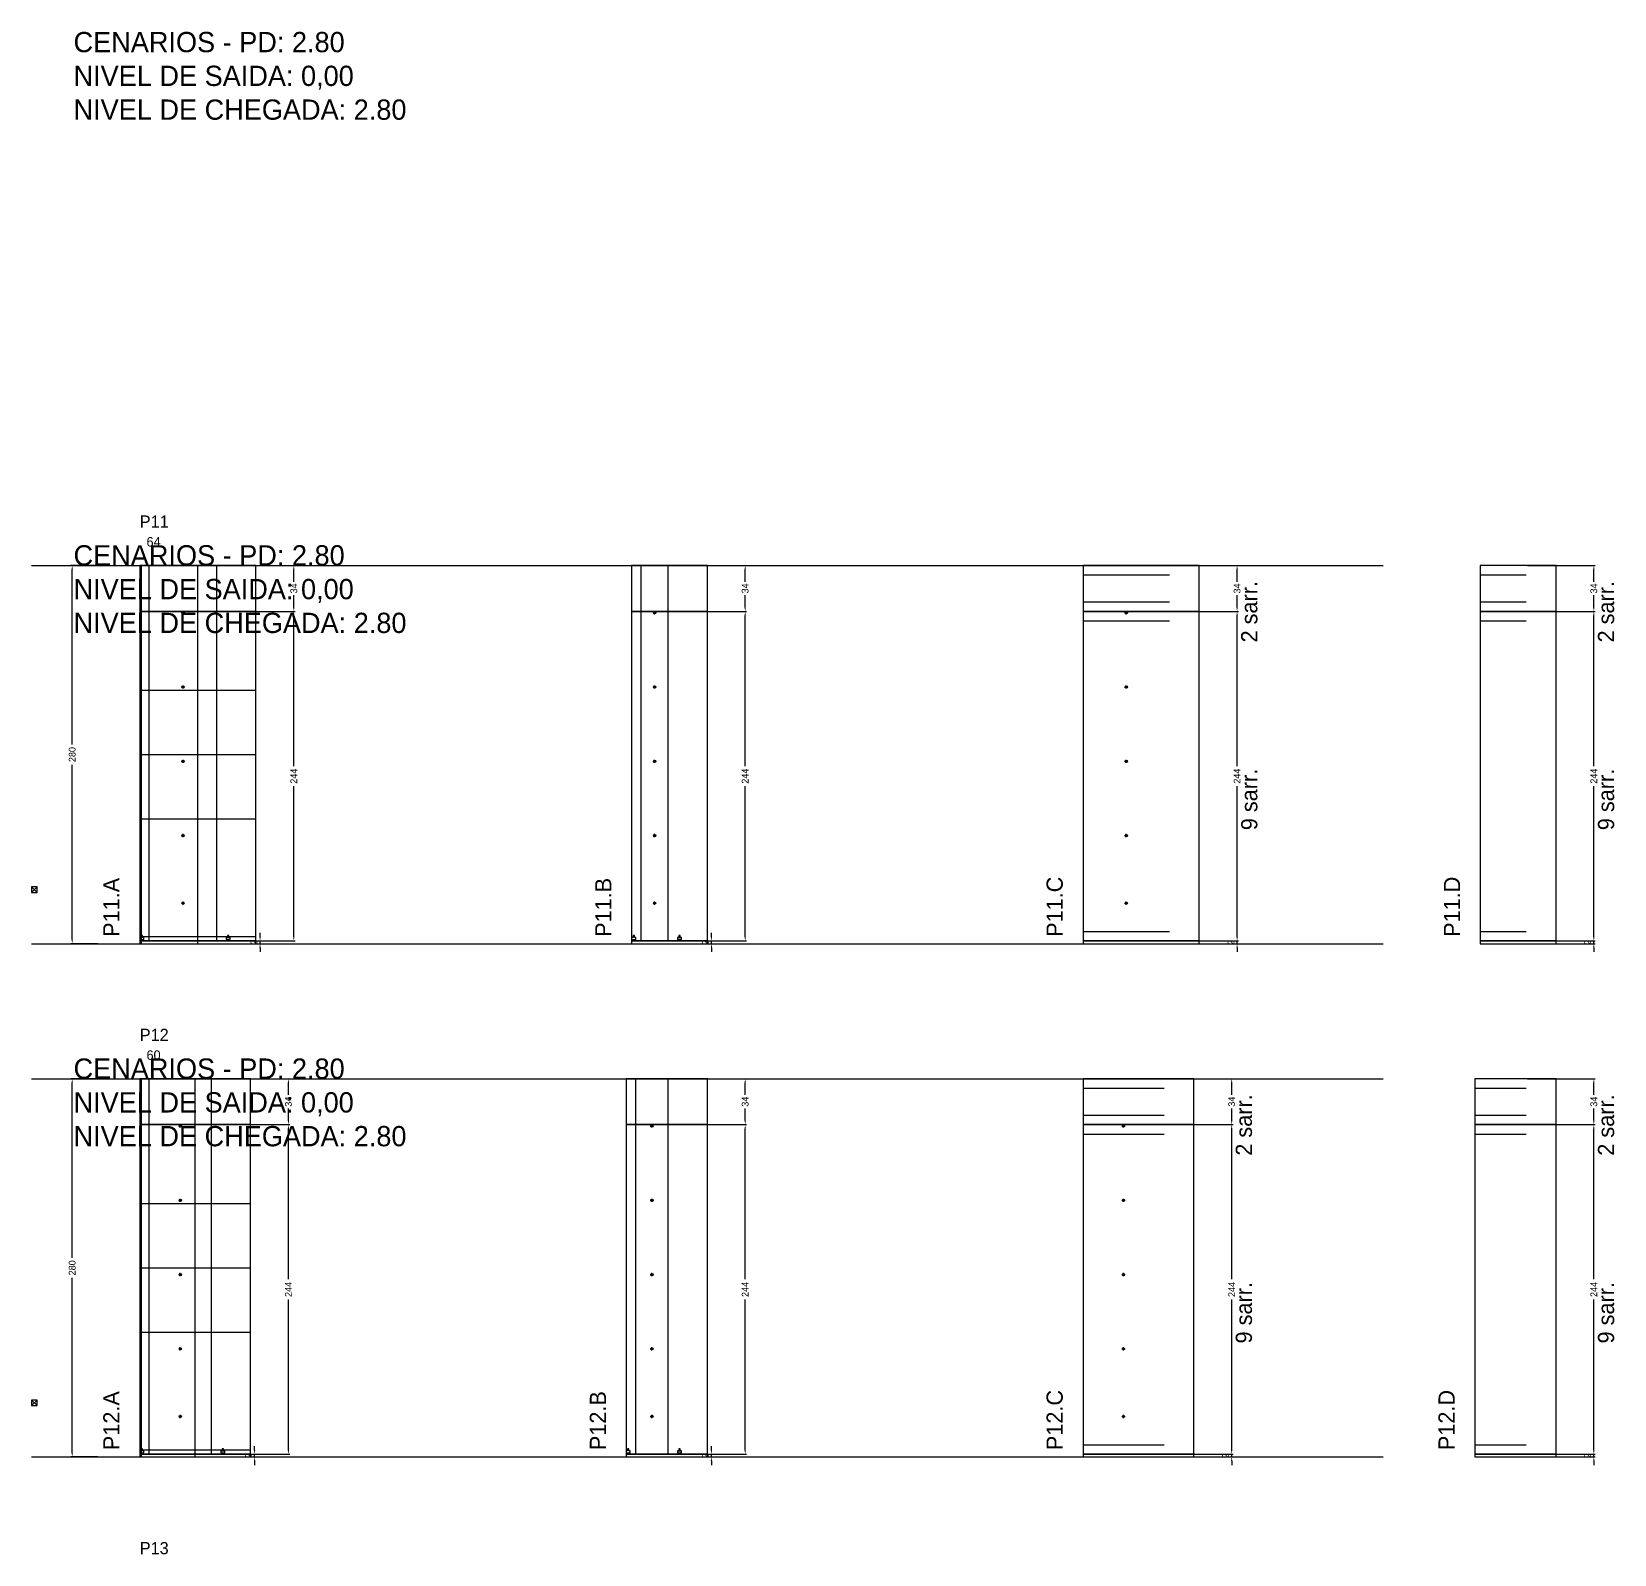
# Model space of a CAD drawing. Header units: centimetres. Extents: x -12000 to 4093, y -4566 to 1796.
# Drawn here: x -7000 to -5829, y -832 to 295 of the extents above; entities that cross this region are included whole.
import ezdxf

# ---------------------------------------------------------------- set-up
doc = ezdxf.new("R2010")
doc.units = ezdxf.units.CM
doc.linetypes.add('DASHED', pattern=[2, -2])
for name, color, linetype in [('CHAPA', 140, 'Continuous'), ('COTA', 241, 'Continuous'), ('COTAS FURACAO', 16, 'Continuous'), ('Madeira', 30, 'Continuous'), ('MEIO_PONT', 160, 'Continuous'), ('NOMENCLATURA', 7, 'Continuous'), ('Nível', 160, 'Continuous'), ('Painéis', 200, 'Continuous'), ('Perfil Metálico', 150, 'Continuous'), ('SARR_2.2x7', 40, 'Continuous'), ('SARRAFO DE PRESSAO', 200, 'Continuous'), ('texto', 7, 'Continuous'), ('TEXTO_GERAL', 7, 'Continuous')]:
    doc.layers.add(name, color=color, linetype=linetype)
doc.dimstyles.new('PAINEL-NOVA', dxfattribs={"dimtxt": 5, "dimasz": 3, "dimexe": 1, "dimexo": 1, "dimgap": 1, "dimtad": 1, "dimcen": 2.5, "dimazin": 3, "dimtfac": 1, "dimtmove": 0, "dimatfit": 3})

# ---------------------------------------------------------------- blocks, each defined once
blk = doc.blocks.new('_CLOSEDFILLED')
at = {"color": 0, "linetype": 'BYBLOCK'}
blk.add_solid([(-1, 0.16), (0, 0), (-1, -0.16)], dxfattribs=at)
blk = doc.blocks.new('*D1')
for p, q in [((-6951, -100), (-6971, -100)), ((-6970, -232.5), (-6970, -103)), ((-6970, -377), (-6970, -247.5)), ((-6951, -380), (-6971, -380))]:
    blk.add_line(p, q)
at = {"layer": 'Defpoints'}
for p in [(-6950, -100), (-6970, -380), (-6950, -380)]:
    blk.add_point(p, dxfattribs=at)
at = {"layer": 'COTA', "xscale": 3, "yscale": 3}
for p, rotation in [((-6970, -100), 90), ((-6970, -380), 270)]:
    blk.add_blockref('_CLOSEDFILLED', p, dxfattribs=dict(at, rotation=rotation))
at = {"layer": 'COTA', "insert": (-6970, -240), "char_height": 5, "attachment_point": 5, "rotation": 90}
blk.add_mtext('280', dxfattribs=at)
blk = doc.blocks.new('MULDURA')
at = {"layer": 'Paineis'}
for p, q in [((0, 0), (4, 4)), ((4, 0), (0, 4))]:
    blk.add_line(p, q, dxfattribs=at)
blk.add_lwpolyline([(0, 0), (4, 0), (4, 4), (0, 4)], close=True, dxfattribs=at)
blk = doc.blocks.new('*D3')
for p, q in [((-6855, -134), (-6805, -134)), ((-6806, -248.5), (-6806, -137)), ((-6806, -375), (-6806, -263.5)), ((-6855, -378), (-6805, -378))]:
    blk.add_line(p, q)
at = {"layer": 'Defpoints'}
for p in [(-6856, -134), (-6856, -378), (-6806, -378)]:
    blk.add_point(p, dxfattribs=at)
at = {"layer": 'COTA', "xscale": 3, "yscale": 3}
for p, rotation in [((-6806, -134), 90), ((-6806, -378), 270)]:
    blk.add_blockref('_CLOSEDFILLED', p, dxfattribs=dict(at, rotation=rotation))
at = {"layer": 'COTA', "insert": (-6806, -256), "char_height": 5, "attachment_point": 5, "rotation": 90}
blk.add_mtext('244', dxfattribs=at)
blk = doc.blocks.new('*D4')
for p, q in [((-6855, -100), (-6805, -100)), ((-6806, -112), (-6806, -103)), ((-6806, -131), (-6806, -122)), ((-6855, -134), (-6805, -134))]:
    blk.add_line(p, q)
at = {"layer": 'Defpoints'}
for p in [(-6856, -100), (-6856, -134), (-6806, -134)]:
    blk.add_point(p, dxfattribs=at)
at = {"layer": 'COTA', "xscale": 3, "yscale": 3}
for p, rotation in [((-6806, -100), 90), ((-6806, -134), 270)]:
    blk.add_blockref('_CLOSEDFILLED', p, dxfattribs=dict(at, rotation=rotation))
at = {"layer": 'COTA', "insert": (-6806, -117), "char_height": 5, "attachment_point": 5, "rotation": 90}
blk.add_mtext('34', dxfattribs=at)
blk = doc.blocks.new('SLIPTEE')
at = {"layer": 'Paineis'}
blk.add_lwpolyline([(0, 0), (3, 0), (3, 1.5), (2, 1.5), (2, 3), (1, 3), (1, 1.5), (0, 1.5)], close=True, dxfattribs=at)
blk = doc.blocks.new('SLIPTDD')
at = {"layer": 'Paineis'}
blk.add_line((0, 1.5), (3, 1.5), dxfattribs=at)
blk.add_lwpolyline([(0, 0), (3, 0), (3, 1.5), (2, 1.5), (2, 3), (1, 3), (1, 1.5), (0, 1.5)], close=True, dxfattribs=at)
blk = doc.blocks.new('furacao')
at = {"layer": 'COTAS FURACAO'}
for p, q in [((-1.2, 0), (1.2, 0)), ((0, -1.2), (0, 1.2))]:
    blk.add_line(p, q, dxfattribs=at)
blk.add_circle((0, 0), 0.8, dxfattribs=at)
blk = doc.blocks.new('*D6')
for p, q in [((-6521, -134), (-6471, -134)), ((-6472, -248.5), (-6472, -137)), ((-6472, -375), (-6472, -263.5)), ((-6521, -378), (-6471, -378))]:
    blk.add_line(p, q)
at = {"layer": 'Defpoints'}
for p in [(-6522, -134), (-6522, -378), (-6472, -378)]:
    blk.add_point(p, dxfattribs=at)
at = {"layer": 'COTA', "xscale": 3, "yscale": 3}
for p, rotation in [((-6472, -134), 90), ((-6472, -378), 270)]:
    blk.add_blockref('_CLOSEDFILLED', p, dxfattribs=dict(at, rotation=rotation))
at = {"layer": 'COTA', "insert": (-6472, -256), "char_height": 5, "attachment_point": 5, "rotation": 90}
blk.add_mtext('244', dxfattribs=at)
blk = doc.blocks.new('*D7')
for p, q in [((-6521, -100), (-6471, -100)), ((-6472, -112), (-6472, -103)), ((-6472, -131), (-6472, -122)), ((-6521, -134), (-6471, -134))]:
    blk.add_line(p, q)
at = {"layer": 'Defpoints'}
for p in [(-6522, -100), (-6522, -134), (-6472, -134)]:
    blk.add_point(p, dxfattribs=at)
at = {"layer": 'COTA', "xscale": 3, "yscale": 3}
for p, rotation in [((-6472, -100), 90), ((-6472, -134), 270)]:
    blk.add_blockref('_CLOSEDFILLED', p, dxfattribs=dict(at, rotation=rotation))
at = {"layer": 'COTA', "insert": (-6472, -117), "char_height": 5, "attachment_point": 5, "rotation": 90}
blk.add_mtext('34', dxfattribs=at)
blk = doc.blocks.new('*D9')
for p, q in [((-6157, -134), (-6107, -134)), ((-6108, -248.5), (-6108, -137)), ((-6108, -375), (-6108, -263.5)), ((-6157, -378), (-6107, -378))]:
    blk.add_line(p, q)
at = {"layer": 'Defpoints'}
for p in [(-6158, -134), (-6158, -378), (-6108, -378)]:
    blk.add_point(p, dxfattribs=at)
at = {"layer": 'COTA', "xscale": 3, "yscale": 3}
for p, rotation in [((-6108, -134), 90), ((-6108, -378), 270)]:
    blk.add_blockref('_CLOSEDFILLED', p, dxfattribs=dict(at, rotation=rotation))
at = {"layer": 'COTA', "insert": (-6108, -256), "char_height": 5, "attachment_point": 5, "rotation": 90}
blk.add_mtext('244', dxfattribs=at)
blk = doc.blocks.new('*D10')
for p, q in [((-6157, -100), (-6107, -100)), ((-6108, -112), (-6108, -103)), ((-6108, -131), (-6108, -122)), ((-6157, -134), (-6107, -134))]:
    blk.add_line(p, q)
at = {"layer": 'Defpoints'}
for p in [(-6158, -100), (-6158, -134), (-6108, -134)]:
    blk.add_point(p, dxfattribs=at)
at = {"layer": 'COTA', "xscale": 3, "yscale": 3}
for p, rotation in [((-6108, -100), 90), ((-6108, -134), 270)]:
    blk.add_blockref('_CLOSEDFILLED', p, dxfattribs=dict(at, rotation=rotation))
at = {"layer": 'COTA', "insert": (-6108, -117), "char_height": 5, "attachment_point": 5, "rotation": 90}
blk.add_mtext('34', dxfattribs=at)
blk = doc.blocks.new('*D12')
for p, q in [((-5893, -134), (-5843, -134)), ((-5844, -248.5), (-5844, -137)), ((-5844, -375), (-5844, -263.5)), ((-5893, -378), (-5843, -378))]:
    blk.add_line(p, q)
at = {"layer": 'Defpoints'}
for p in [(-5894, -134), (-5894, -378), (-5844, -378)]:
    blk.add_point(p, dxfattribs=at)
at = {"layer": 'COTA', "xscale": 3, "yscale": 3}
for p, rotation in [((-5844, -134), 90), ((-5844, -378), 270)]:
    blk.add_blockref('_CLOSEDFILLED', p, dxfattribs=dict(at, rotation=rotation))
at = {"layer": 'COTA', "insert": (-5844, -256), "char_height": 5, "attachment_point": 5, "rotation": 90}
blk.add_mtext('244', dxfattribs=at)
blk = doc.blocks.new('*D13')
for p, q in [((-5893, -100), (-5843, -100)), ((-5844, -112), (-5844, -103)), ((-5844, -131), (-5844, -122)), ((-5893, -134), (-5843, -134))]:
    blk.add_line(p, q)
at = {"layer": 'Defpoints'}
for p in [(-5894, -100), (-5894, -134), (-5844, -134)]:
    blk.add_point(p, dxfattribs=at)
at = {"layer": 'COTA', "xscale": 3, "yscale": 3}
for p, rotation in [((-5844, -100), 90), ((-5844, -134), 270)]:
    blk.add_blockref('_CLOSEDFILLED', p, dxfattribs=dict(at, rotation=rotation))
at = {"layer": 'COTA', "insert": (-5844, -117), "char_height": 5, "attachment_point": 5, "rotation": 90}
blk.add_mtext('34', dxfattribs=at)
blk = doc.blocks.new('*D27')
for p, q in [((-6951, -480), (-6971, -480)), ((-6970, -612.5), (-6970, -483)), ((-6970, -757), (-6970, -627.5)), ((-6951, -760), (-6971, -760))]:
    blk.add_line(p, q)
at = {"layer": 'Defpoints'}
for p in [(-6950, -480), (-6970, -760), (-6950, -760)]:
    blk.add_point(p, dxfattribs=at)
at = {"layer": 'COTA', "xscale": 3, "yscale": 3}
for p, rotation in [((-6970, -480), 90), ((-6970, -760), 270)]:
    blk.add_blockref('_CLOSEDFILLED', p, dxfattribs=dict(at, rotation=rotation))
at = {"layer": 'COTA', "insert": (-6970, -620), "char_height": 5, "attachment_point": 5, "rotation": 90}
blk.add_mtext('280', dxfattribs=at)
blk = doc.blocks.new('*D29')
for p, q in [((-6859, -514), (-6809, -514)), ((-6810, -628.5), (-6810, -517)), ((-6810, -755), (-6810, -643.5)), ((-6859, -758), (-6809, -758))]:
    blk.add_line(p, q)
at = {"layer": 'Defpoints'}
for p in [(-6860, -514), (-6860, -758), (-6810, -758)]:
    blk.add_point(p, dxfattribs=at)
at = {"layer": 'COTA', "xscale": 3, "yscale": 3}
for p, rotation in [((-6810, -514), 90), ((-6810, -758), 270)]:
    blk.add_blockref('_CLOSEDFILLED', p, dxfattribs=dict(at, rotation=rotation))
at = {"layer": 'COTA', "insert": (-6810, -636), "char_height": 5, "attachment_point": 5, "rotation": 90}
blk.add_mtext('244', dxfattribs=at)
blk = doc.blocks.new('*D30')
for p, q in [((-6859, -480), (-6809, -480)), ((-6810, -492), (-6810, -483)), ((-6810, -511), (-6810, -502)), ((-6859, -514), (-6809, -514))]:
    blk.add_line(p, q)
at = {"layer": 'Defpoints'}
for p in [(-6860, -480), (-6860, -514), (-6810, -514)]:
    blk.add_point(p, dxfattribs=at)
at = {"layer": 'COTA', "xscale": 3, "yscale": 3}
for p, rotation in [((-6810, -480), 90), ((-6810, -514), 270)]:
    blk.add_blockref('_CLOSEDFILLED', p, dxfattribs=dict(at, rotation=rotation))
at = {"layer": 'COTA', "insert": (-6810, -497), "char_height": 5, "attachment_point": 5, "rotation": 90}
blk.add_mtext('34', dxfattribs=at)
blk = doc.blocks.new('*D32')
for p, q in [((-6521, -514), (-6471, -514)), ((-6472, -628.5), (-6472, -517)), ((-6472, -755), (-6472, -643.5)), ((-6521, -758), (-6471, -758))]:
    blk.add_line(p, q)
at = {"layer": 'Defpoints'}
for p in [(-6522, -514), (-6522, -758), (-6472, -758)]:
    blk.add_point(p, dxfattribs=at)
at = {"layer": 'COTA', "xscale": 3, "yscale": 3}
for p, rotation in [((-6472, -514), 90), ((-6472, -758), 270)]:
    blk.add_blockref('_CLOSEDFILLED', p, dxfattribs=dict(at, rotation=rotation))
at = {"layer": 'COTA', "insert": (-6472, -636), "char_height": 5, "attachment_point": 5, "rotation": 90}
blk.add_mtext('244', dxfattribs=at)
blk = doc.blocks.new('*D33')
for p, q in [((-6521, -480), (-6471, -480)), ((-6472, -492), (-6472, -483)), ((-6472, -511), (-6472, -502)), ((-6521, -514), (-6471, -514))]:
    blk.add_line(p, q)
at = {"layer": 'Defpoints'}
for p in [(-6522, -480), (-6522, -514), (-6472, -514)]:
    blk.add_point(p, dxfattribs=at)
at = {"layer": 'COTA', "xscale": 3, "yscale": 3}
for p, rotation in [((-6472, -480), 90), ((-6472, -514), 270)]:
    blk.add_blockref('_CLOSEDFILLED', p, dxfattribs=dict(at, rotation=rotation))
at = {"layer": 'COTA', "insert": (-6472, -497), "char_height": 5, "attachment_point": 5, "rotation": 90}
blk.add_mtext('34', dxfattribs=at)
blk = doc.blocks.new('*D35')
for p, q in [((-6161, -514), (-6111, -514)), ((-6112, -628.5), (-6112, -517)), ((-6112, -755), (-6112, -643.5)), ((-6161, -758), (-6111, -758))]:
    blk.add_line(p, q)
at = {"layer": 'Defpoints'}
for p in [(-6162, -514), (-6162, -758), (-6112, -758)]:
    blk.add_point(p, dxfattribs=at)
at = {"layer": 'COTA', "xscale": 3, "yscale": 3}
for p, rotation in [((-6112, -514), 90), ((-6112, -758), 270)]:
    blk.add_blockref('_CLOSEDFILLED', p, dxfattribs=dict(at, rotation=rotation))
at = {"layer": 'COTA', "insert": (-6112, -636), "char_height": 5, "attachment_point": 5, "rotation": 90}
blk.add_mtext('244', dxfattribs=at)
blk = doc.blocks.new('*D36')
for p, q in [((-6161, -480), (-6111, -480)), ((-6112, -492), (-6112, -483)), ((-6112, -511), (-6112, -502)), ((-6161, -514), (-6111, -514))]:
    blk.add_line(p, q)
at = {"layer": 'Defpoints'}
for p in [(-6162, -480), (-6162, -514), (-6112, -514)]:
    blk.add_point(p, dxfattribs=at)
at = {"layer": 'COTA', "xscale": 3, "yscale": 3}
for p, rotation in [((-6112, -480), 90), ((-6112, -514), 270)]:
    blk.add_blockref('_CLOSEDFILLED', p, dxfattribs=dict(at, rotation=rotation))
at = {"layer": 'COTA', "insert": (-6112, -497), "char_height": 5, "attachment_point": 5, "rotation": 90}
blk.add_mtext('34', dxfattribs=at)
blk = doc.blocks.new('*D38')
for p, q in [((-5893, -514), (-5843, -514)), ((-5844, -628.5), (-5844, -517)), ((-5844, -755), (-5844, -643.5)), ((-5893, -758), (-5843, -758))]:
    blk.add_line(p, q)
at = {"layer": 'Defpoints'}
for p in [(-5894, -514), (-5894, -758), (-5844, -758)]:
    blk.add_point(p, dxfattribs=at)
at = {"layer": 'COTA', "xscale": 3, "yscale": 3}
for p, rotation in [((-5844, -514), 90), ((-5844, -758), 270)]:
    blk.add_blockref('_CLOSEDFILLED', p, dxfattribs=dict(at, rotation=rotation))
at = {"layer": 'COTA', "insert": (-5844, -636), "char_height": 5, "attachment_point": 5, "rotation": 90}
blk.add_mtext('244', dxfattribs=at)
blk = doc.blocks.new('*D39')
for p, q in [((-5893, -480), (-5843, -480)), ((-5844, -492), (-5844, -483)), ((-5844, -511), (-5844, -502)), ((-5893, -514), (-5843, -514))]:
    blk.add_line(p, q)
at = {"layer": 'Defpoints'}
for p in [(-5894, -480), (-5894, -514), (-5844, -514)]:
    blk.add_point(p, dxfattribs=at)
at = {"layer": 'COTA', "xscale": 3, "yscale": 3}
for p, rotation in [((-5844, -480), 90), ((-5844, -514), 270)]:
    blk.add_blockref('_CLOSEDFILLED', p, dxfattribs=dict(at, rotation=rotation))
at = {"layer": 'COTA', "insert": (-5844, -497), "char_height": 5, "attachment_point": 5, "rotation": 90}
blk.add_mtext('34', dxfattribs=at)

msp = doc.modelspace()

# ---------------------------------------------------------------- linework, layer by layer
at = {"layer": 'CHAPA'}
for points in [[(-6920, -380), (-6918.8, -380), (-6918.8, -100), (-6920, -100)], [(-6920, -760), (-6918.8, -760), (-6918.8, -480), (-6920, -480)]]:
    msp.add_lwpolyline(points, close=True, dxfattribs=at)
at = {"layer": 'Madeira'}
for points in [[(-6920, -192.4), (-6834, -192.4)], [(-6920, -287.6), (-6834, -287.6)], [(-6920, -572.4), (-6838, -572.4)], [(-6920, -667.6), (-6838, -667.6)]]:
    msp.add_lwpolyline(points, dxfattribs=at)
at = {"layer": 'MEIO_PONT'}
for points in [[(-6920, -240), (-6834, -240)], [(-6920, -620), (-6838, -620)]]:
    msp.add_lwpolyline(points, dxfattribs=at)
at = {"layer": 'Nível', "linetype": 'DASHED'}
for points in [[(-7000, -100), (-6000, -100)], [(-7000, -380), (-6000, -380)], [(-7000, -480), (-6000, -480)], [(-7000, -760), (-6000, -760)]]:
    msp.add_lwpolyline(points, dxfattribs=at)
at = {"layer": 'Painéis'}
for points in [[(-6920, -134), (-6834, -134), (-6834, -100), (-6920, -100)], [(-6920, -380), (-6834, -380), (-6834, -100), (-6920, -100)], [(-6556, -134), (-6500, -134), (-6500, -100), (-6556, -100)], [(-6222, -134), (-6136, -134), (-6136, -100), (-6222, -100)], [(-5928, -134), (-5872, -134), (-5872, -100), (-5928, -100)], [(-6920, -378), (-6834, -378), (-6834, -134), (-6920, -134)], [(-6556, -378), (-6500, -378), (-6500, -134), (-6556, -134)], [(-6222, -378), (-6136, -378), (-6136, -134), (-6222, -134)], [(-5928, -378), (-5872, -378), (-5872, -134), (-5928, -134)], [(-6920, -380), (-6834, -380), (-6834, -378), (-6920, -378)], [(-6556, -380), (-6500, -380), (-6500, -378), (-6556, -378)], [(-6222, -380), (-6136, -380), (-6136, -378), (-6222, -378)], [(-5928, -380), (-5872, -380), (-5872, -378), (-5928, -378)], [(-6920, -514), (-6838, -514), (-6838, -480), (-6920, -480)], [(-6920, -760), (-6838, -760), (-6838, -480), (-6920, -480)], [(-6560, -514), (-6500, -514), (-6500, -480), (-6560, -480)], [(-6222, -514), (-6140, -514), (-6140, -480), (-6222, -480)], [(-5932, -514), (-5872, -514), (-5872, -480), (-5932, -480)], [(-6920, -758), (-6838, -758), (-6838, -514), (-6920, -514)], [(-6560, -758), (-6500, -758), (-6500, -514), (-6560, -514)], [(-6222, -758), (-6140, -758), (-6140, -514), (-6222, -514)], [(-5932, -758), (-5872, -758), (-5872, -514), (-5932, -514)], [(-6920, -760), (-6838, -760), (-6838, -758), (-6920, -758)], [(-6560, -760), (-6500, -760), (-6500, -758), (-6560, -758)], [(-6222, -760), (-6140, -760), (-6140, -758), (-6222, -758)], [(-5932, -760), (-5872, -760), (-5872, -758), (-5932, -758)]]:
    msp.add_lwpolyline(points, close=True, dxfattribs=at)
at = {"layer": 'Perfil Metálico'}
for p, q in [((-6877, -380), (-6877, -100)), ((-6879, -760), (-6879, -480))]:
    msp.add_line(p, q, dxfattribs=at)
at = {"layer": 'SARR_2.2x7'}
for points in [[(-6913, -134), (-6913, -100)], [(-6863, -134), (-6863, -100)], [(-6549, -134), (-6549, -100)], [(-6529, -134), (-6529, -100)], [(-6222, -107), (-6158, -107)], [(-5928, -107), (-5894, -107)], [(-6222, -127), (-6158, -127)], [(-5928, -127), (-5894, -127)], [(-6222, -141), (-6158, -141)], [(-5928, -141), (-5894, -141)], [(-6222, -371), (-6158, -371)], [(-5928, -371), (-5894, -371)], [(-6913, -514), (-6913, -480)], [(-6867, -514), (-6867, -480)], [(-6553, -514), (-6553, -480)], [(-6529, -514), (-6529, -480)], [(-6222, -487), (-6162, -487)], [(-5932, -487), (-5894, -487)], [(-6222, -507), (-6162, -507)], [(-5932, -507), (-5894, -507)], [(-6222, -521), (-6162, -521)], [(-5932, -521), (-5894, -521)], [(-6222, -751), (-6162, -751)], [(-5932, -751), (-5894, -751)]]:
    msp.add_lwpolyline(points, dxfattribs=at)
at = {"layer": 'SARR_2.2x7', "linetype": 'DASHED'}
for points in [[(-6913, -378), (-6913, -134)], [(-6863, -378), (-6863, -134)], [(-6549, -378), (-6549, -134)], [(-6529, -378), (-6529, -134)], [(-6913, -758), (-6913, -514)], [(-6867, -758), (-6867, -514)], [(-6553, -758), (-6553, -514)], [(-6529, -758), (-6529, -514)]]:
    msp.add_lwpolyline(points, dxfattribs=at)
at = {"layer": 'SARRAFO DE PRESSAO'}
for points in [[(-6920, -380), (-6834, -380), (-6834, -375), (-6920, -375)], [(-6920, -760), (-6838, -760), (-6838, -755), (-6920, -755)]]:
    msp.add_lwpolyline(points, close=True, dxfattribs=at)

# ---------------------------------------------------------------- block references
at = {"layer": 'COTA'}
for name, p in [('furacao', (-6888, -135)), ('furacao', (-6539, -135)), ('furacao', (-6190, -135)), ('furacao', (-6888, -190)), ('furacao', (-6539, -190)), ('furacao', (-6190, -190)), ('furacao', (-6888, -245)), ('furacao', (-6539, -245)), ('furacao', (-6190, -245)), ('furacao', (-6888, -300)), ('furacao', (-6539, -300)), ('furacao', (-6190, -300)), ('MULDURA', (-7000, -342)), ('furacao', (-6888, -350)), ('furacao', (-6539, -350)), ('furacao', (-6190, -350)), ('SLIPTEE', (-6920, -377)), ('SLIPTDD', (-6856, -377)), ('SLIPTEE', (-6556, -377)), ('SLIPTDD', (-6522, -377)), ('furacao', (-6890, -515)), ('furacao', (-6541, -515)), ('furacao', (-6192, -515)), ('furacao', (-6890, -570)), ('furacao', (-6541, -570)), ('furacao', (-6192, -570)), ('furacao', (-6890, -625)), ('furacao', (-6541, -625)), ('furacao', (-6192, -625)), ('furacao', (-6890, -680)), ('furacao', (-6541, -680)), ('furacao', (-6192, -680)), ('MULDURA', (-7000, -722)), ('furacao', (-6890, -730)), ('furacao', (-6541, -730)), ('furacao', (-6192, -730)), ('SLIPTEE', (-6920, -757)), ('SLIPTDD', (-6860, -757)), ('SLIPTEE', (-6560, -757)), ('SLIPTDD', (-6522, -757))]:
    msp.add_blockref(name, p, dxfattribs=at)

# ---------------------------------------------------------------- texts
at = {"layer": 'NOMENCLATURA'}
for s, p in [('CENARIOS - PD: 2.80', (-6969, 280)), ('NIVEL DE SAIDA: 0,00', (-6969, 255)), ('NIVEL DE CHEGADA: 2.80', (-6969, 230)), ('CENARIOS - PD: 2.80', (-6969, -100)), ('NIVEL DE SAIDA: 0,00', (-6969, -125)), ('NIVEL DE CHEGADA: 2.80', (-6969, -150)), ('CENARIOS - PD: 2.80', (-6969, -480)), ('NIVEL DE SAIDA: 0,00', (-6969, -505)), ('NIVEL DE CHEGADA: 2.80', (-6969, -530))]:
    msp.add_text(s, height=15, dxfattribs=at).set_placement(p)
for s, p in [('2 sarr.', (-6093, -157)), ('2 sarr.', (-5829, -157)), ('9 sarr.', (-6093, -296)), ('9 sarr.', (-5829, -296)), ('P11.A', (-6935, -375)), ('P11.B', (-6571, -375)), ('P11.C', (-6237, -375)), ('P11.D', (-5943, -375)), ('2 sarr.', (-6097, -537)), ('2 sarr.', (-5829, -537)), ('9 sarr.', (-6097, -676)), ('9 sarr.', (-5829, -676)), ('P12.A', (-6935, -755)), ('P12.B', (-6575, -755)), ('P12.C', (-6237, -755)), ('P12.D', (-5947, -755))]:
    msp.add_text(s, height=12, rotation=90, dxfattribs=at).set_placement(p)
at = {"layer": 'texto'}
for s, p in [('64', (-6915, -86)), ('60', (-6915, -466))]:
    msp.add_text(s, height=7, dxfattribs=at).set_placement(p)
at = {"layer": 'TEXTO_GERAL'}
for s, p in [('P11', (-6920, -72)), ('P12', (-6920, -452)), ('P13', (-6920, -832))]:
    msp.add_text(s, height=9, dxfattribs=at).set_placement(p)

# ---------------------------------------------------------------- dimensions: what is measured, and where the dimension line sits
at = {"layer": 'COTA'}
for base, p1, p2, picture, middle in [((-6970, -380), (-6950, -380), (-6950, -100), '*D1', (-6970, -240)), ((-6806, -134), (-6856, -134), (-6856, -100), '*D4', (-6806, -117)), ((-6472, -134), (-6522, -134), (-6522, -100), '*D7', (-6472, -117)), ((-6108, -134), (-6158, -134), (-6158, -100), '*D10', (-6108, -117)), ((-5844, -134), (-5894, -134), (-5894, -100), '*D13', (-5844, -117)), ((-6806, -378), (-6856, -378), (-6856, -134), '*D3', (-6806, -256)), ((-6472, -378), (-6522, -378), (-6522, -134), '*D6', (-6472, -256)), ((-6108, -378), (-6158, -378), (-6158, -134), '*D9', (-6108, -256)), ((-5844, -378), (-5894, -378), (-5894, -134), '*D12', (-5844, -256)), ((-6970, -760), (-6950, -760), (-6950, -480), '*D27', (-6970, -620)), ((-6810, -514), (-6860, -514), (-6860, -480), '*D30', (-6810, -497)), ((-6472, -514), (-6522, -514), (-6522, -480), '*D33', (-6472, -497)), ((-6112, -514), (-6162, -514), (-6162, -480), '*D36', (-6112, -497)), ((-5844, -514), (-5894, -514), (-5894, -480), '*D39', (-5844, -497)), ((-6810, -758), (-6860, -758), (-6860, -514), '*D29', (-6810, -636)), ((-6472, -758), (-6522, -758), (-6522, -514), '*D32', (-6472, -636)), ((-6112, -758), (-6162, -758), (-6162, -514), '*D35', (-6112, -636)), ((-5844, -758), (-5894, -758), (-5894, -514), '*D38', (-5844, -636))]:
    dim = msp.add_linear_dim(base=base, p1=p1, p2=p2, angle=90, dimstyle='PAINEL-NOVA', dxfattribs=at)
    dim.commit()
    dim.dimension.update_dxf_attribs({"geometry": picture, "text_midpoint": middle})
for base, p1, p2 in [((-6831, -380), (-6856, -380), (-6856, -378)), ((-6497, -380), (-6522, -380), (-6522, -378)), ((-6108, -380), (-6158, -380), (-6158, -378)), ((-5844, -380), (-5894, -380), (-5894, -378)), ((-6835, -760), (-6860, -760), (-6860, -758)), ((-6497, -760), (-6522, -760), (-6522, -758)), ((-6112, -760), (-6162, -760), (-6162, -758)), ((-5844, -760), (-5894, -760), (-5894, -758))]:
    msp.add_linear_dim(base=base, p1=p1, p2=p2, angle=90, dimstyle='PAINEL-NOVA', dxfattribs=at).render()

doc.saveas('drawing.dxf')
